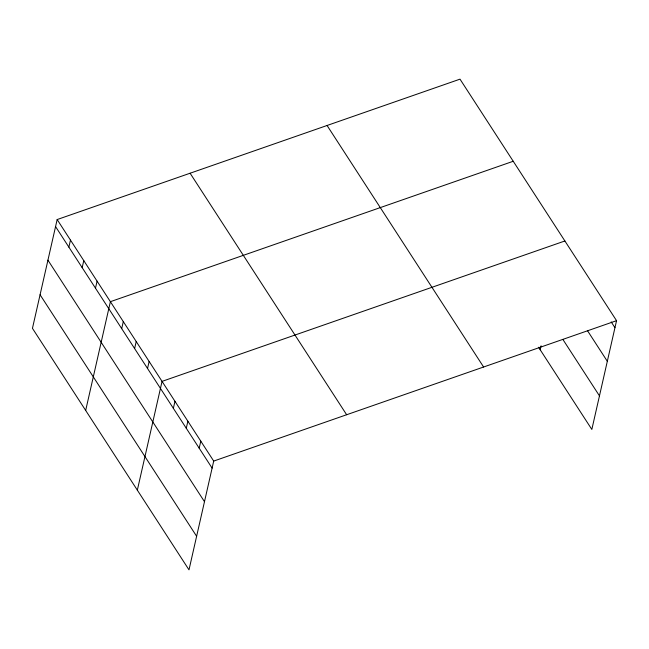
<?xml version="1.0" encoding="UTF-8"?>
<svg xmlns="http://www.w3.org/2000/svg" width="649" height="649" viewBox="0 0 649 649"><rect width="100%" height="100%" fill="white"/><g stroke="black" fill="none" stroke-linecap="round" stroke-linejoin="round"><path stroke-width="0.97" d="M57.161 219.557L32.45 328.329L188.997 569.846L213.708 461.074L57.161 219.557L460.003 79.154L616.55 320.671L591.839 429.443L538.565 347.247M68.867 247.131L70.465 240.089M82.172 267.656L83.778 260.614M95.484 288.188L97.082 281.147M85.676 410.444L110.387 301.68L513.229 161.268M121.704 328.637L123.302 321.604M134.619 348.562L136.217 341.528M147.534 368.494L149.132 361.452M137.337 490.141L162.047 381.377L564.89 240.974M173.364 408.343L174.962 401.301M186.279 428.267L187.877 421.225M199.194 448.191L200.792 441.15M540.179 349.738L541.071 345.787M213.708 461.074L616.55 320.671M611.188 321.896L614.952 327.713M587.41 330.56L607.326 361.282M562.87 339.419L599.465 395.874M327.064 125.484L483.61 367.01M190.1 173.226L346.647 414.743M55.563 226.598L212.109 468.116M47.937 260.168L204.484 501.685M40.076 294.76L196.623 536.277"/></g></svg>
